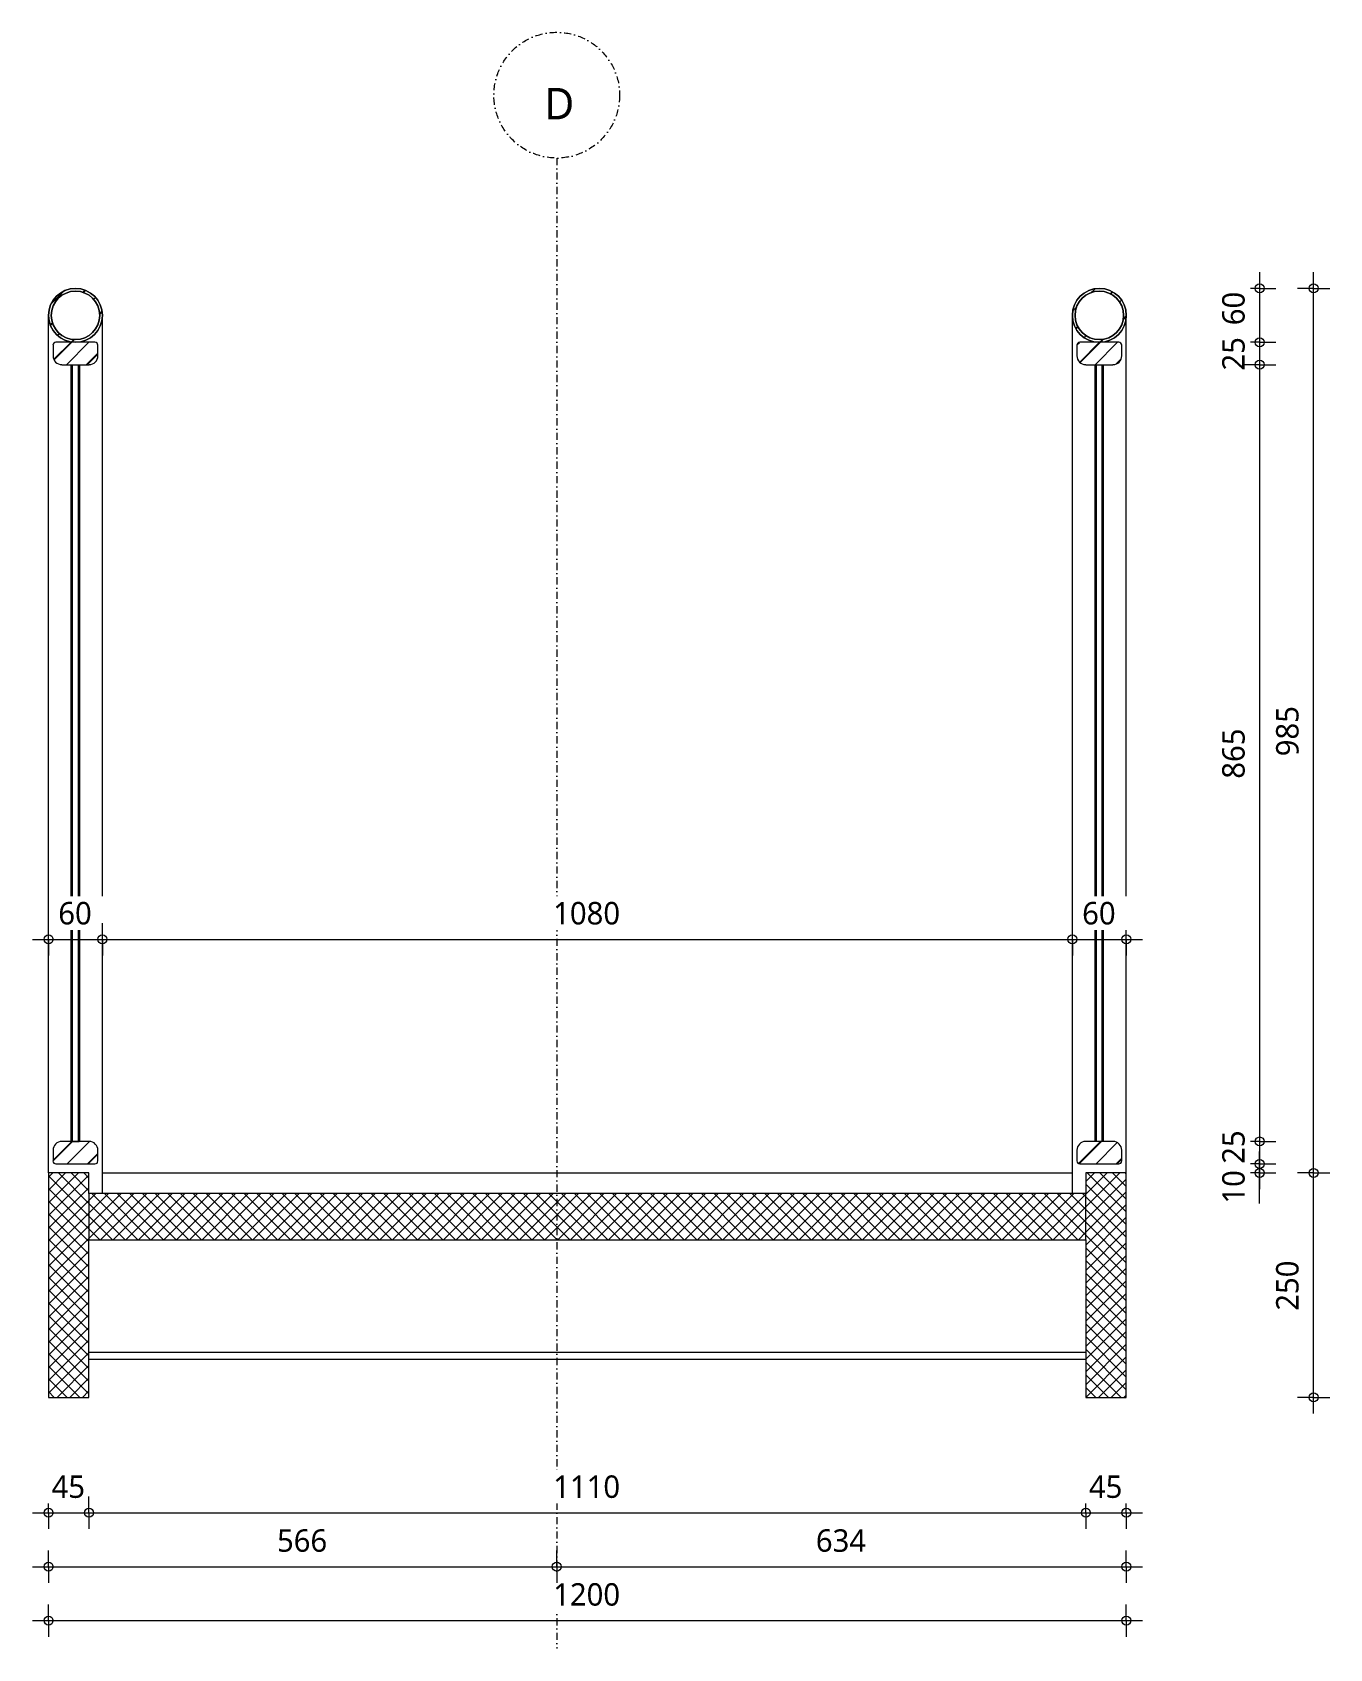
# Model space of a CAD drawing. Header units: millimetres. Extents: x 1789 to 13769, y 2055 to 27197.
# Drawn here: x 11761 to 13206, y 4198 to 5998 of the extents above; entities that cross this region are included whole.
import ezdxf

# ---------------------------------------------------------------- set-up
doc = ezdxf.new("R2010")
doc.units = ezdxf.units.MM
doc.linetypes.add('MV_stramien', pattern=[16, 8, -4, 0, -4])
for name, color, linetype, lineweight in [('A-ANNO-DIMS', 211, 'Continuous', 13), ('A-ANNO-DIMS-10', 211, 'Continuous', 13), ('A-DETL', 90, 'Continuous', 13), ('A-DETL-GENF', 92, 'Continuous', 18), ('G-ANNO-TEXT', 231, 'Continuous', 13)]:
    doc.layers.add(name, color=color, linetype=linetype, lineweight=lineweight)
doc.styles.add('Segoe UI_2', font='segoeui.ttf', dxfattribs={"height": 25})
doc.styles.add('Segoe UI_7', font='segoeui.ttf', dxfattribs={"height": 35})
doc.dimstyles.new('2_5_mm_2', dxfattribs={"dimscale": 304.8, "dimtxt": 26.184099, "dimasz": 0.032808, "dimexe": 0.059055, "dimexo": 0.0625, "dimgap": 0.029528, "dimtad": 1, "dimdec": 0, "dimzin": 0, "dimdsep": 46, "dimtxsty": 'Segoe UI_2', "dimblk1": 'DOTBLANK', "dimblk2": 'DOTBLANK', "dimsah": 1, "dimcen": 0.09, "dimdle": 0.059055, "dimazin": 0, "dimtfac": 1, "dimtdec": 4, "dimtix": 1, "dimtmove": 1, "dimatfit": 3, "dimfxl": 0.059055, "dimfxlon": 1, "dimtvp": 1, "dimtfill": 1, "dimtolj": 1, "dimtzin": 0, "dimarcsym": 2})
doc.dimstyles.new('2_5_mm_3', dxfattribs={"dimscale": 304.8, "dimtxt": 26.184099, "dimasz": 0.032808, "dimexe": 0.059055, "dimexo": 0.0625, "dimgap": 0.029528, "dimtad": 1, "dimdec": 0, "dimzin": 0, "dimdsep": 46, "dimtxsty": 'Segoe UI_2', "dimblk1": 'DOTBLANK', "dimblk2": 'DOTBLANK', "dimsah": 1, "dimcen": 0.09, "dimdle": 0.059055, "dimazin": 0, "dimtfac": 1, "dimtdec": 4, "dimtix": 1, "dimtmove": 2, "dimatfit": 3, "dimfxl": 0.059055, "dimfxlon": 1, "dimtvp": 1, "dimtfill": 1, "dimtolj": 1, "dimtzin": 0, "dimarcsym": 2})
doc.dimstyles.new('2_5_mm_4', dxfattribs={"dimscale": 304.8, "dimtxt": 26.184099, "dimasz": 0.032808, "dimexe": 0.059055, "dimexo": 0.0625, "dimgap": 0.029528, "dimtad": 1, "dimdec": 0, "dimzin": 0, "dimdsep": 46, "dimtxsty": 'Segoe UI_2', "dimblk1": 'DOTBLANK', "dimblk2": 'DOTBLANK', "dimsah": 1, "dimcen": 0.09, "dimdle": 0.059055, "dimazin": 0, "dimtfac": 1, "dimtdec": 4, "dimtix": 1, "dimtmove": 0, "dimatfit": 3, "dimfxl": 0.059055, "dimfxlon": 1, "dimtvp": 1, "dimtfill": 1, "dimtolj": 1, "dimtzin": 0, "dimarcsym": 2})
pattern_1 = [(45, (0, 0), (-21.213203, 21.213203), []), (45, (1, 0), (-21.213203, 21.213203), []), (45, (20, 0), (-21.213203, 21.213203), [])]
pattern_2 = [(45, (0, 0), (-7.071068, 7.071068), []), (135, (0, 0), (-7.071068, -7.071068), [])]

# ---------------------------------------------------------------- blocks, each defined once
blk = doc.blocks.new('DIMBLOCK464-Details Restauratie 1-10')
at = {"layer": 'A-ANNO-DIMS-10'}
for p, q in [((13188, 4727.5), (13170, 4727.5)), ((13188, 4459.5), (13188, 4727.5)), ((13188, 4727.5), (13206, 4727.5)), ((13188, 4477.5), (13170, 4477.5)), ((13188, 4477.5), (13206, 4477.5))]:
    blk.add_line(p, q, dxfattribs=at)
for centre in [(13188, 4727.5), (13188, 4477.5)]:
    blk.add_circle(centre, 5, dxfattribs=at)
at = {"layer": 'A-ANNO-DIMS-10', "color": 0, "insert": (13146.3, 4574), "char_height": 25, "width": 68.555, "attachment_point": 1, "rotation": 90, "line_spacing_factor": 1.142579, "style": 'Segoe UI_2', "bg_fill": 3, "box_fill_scale": 1.25, "bg_fill_color": 9, "bg_fill_true_color": 13158600, "bg_fill_transparency": 0}
blk.add_mtext('250', dxfattribs=at)
blk = doc.blocks.new('_DotBlank')
at = {"color": 0, "linetype": 'ByBlock', "lineweight": -2}
blk.add_line((-0.5, 0), (-1, 0), dxfattribs=at)
blk.add_circle((0, 0), 0.5, dxfattribs=at)
blk = doc.blocks.new('DIMBLOCK465-Details Restauratie 1-10')
at = {"layer": 'A-ANNO-DIMS-10'}
for p, q in [((13188, 4727.5), (13188, 5730.5)), ((13188, 5712.5), (13170, 5712.5)), ((13188, 5712.5), (13206, 5712.5)), ((13188, 4727.5), (13170, 4727.5)), ((13188, 4727.5), (13206, 4727.5))]:
    blk.add_line(p, q, dxfattribs=at)
for centre in [(13188, 5712.5), (13188, 4727.5)]:
    blk.add_circle(centre, 5, dxfattribs=at)
at = {"layer": 'A-ANNO-DIMS-10', "color": 0, "insert": (13146.3, 5191.5), "char_height": 25, "width": 68.555, "attachment_point": 1, "rotation": 90, "line_spacing_factor": 1.142579, "style": 'Segoe UI_2', "bg_fill": 3, "box_fill_scale": 1.25, "bg_fill_color": 9, "bg_fill_true_color": 13158600, "bg_fill_transparency": 0}
blk.add_mtext('985', dxfattribs=at)
blk = doc.blocks.new('DIMBLOCK466-Details Restauratie 1-10')
at = {"layer": 'A-ANNO-DIMS-10'}
for p, q in [((11779.5, 4349), (11779.5, 4367)), ((11824.5, 4349), (11824.5, 4367)), ((11761.5, 4349), (11824.5, 4349)), ((11779.5, 4349), (11779.5, 4331)), ((11824.5, 4349), (11824.5, 4331))]:
    blk.add_line(p, q, dxfattribs=at)
for centre in [(11779.5, 4349), (11824.5, 4349)]:
    blk.add_circle(centre, 5, dxfattribs=at)
at = {"layer": 'A-ANNO-DIMS-10', "color": 0, "insert": (11782.9, 4390.6), "char_height": 25, "width": 45.703, "attachment_point": 1, "line_spacing_factor": 1.142579, "style": 'Segoe UI_2', "bg_fill": 3, "box_fill_scale": 1.25, "bg_fill_color": 9, "bg_fill_true_color": 13158600, "bg_fill_transparency": 0}
blk.add_mtext('45', dxfattribs=at)
blk = doc.blocks.new('DIMBLOCK467-Details Restauratie 1-10')
at = {"layer": 'A-ANNO-DIMS-10'}
for p, q in [((11824.5, 4349), (11824.5, 4367)), ((12934.5, 4349), (12934.5, 4367)), ((11824.5, 4349), (12934.5, 4349)), ((11824.5, 4349), (11824.5, 4331)), ((12934.5, 4349), (12934.5, 4331))]:
    blk.add_line(p, q, dxfattribs=at)
for centre in [(11824.5, 4349), (12934.5, 4349)]:
    blk.add_circle(centre, 5, dxfattribs=at)
at = {"layer": 'A-ANNO-DIMS-10', "color": 0, "insert": (12341.4, 4390.6), "char_height": 25, "width": 91.406, "attachment_point": 1, "line_spacing_factor": 1.142579, "style": 'Segoe UI_2', "bg_fill": 3, "box_fill_scale": 1.25, "bg_fill_color": 9, "bg_fill_true_color": 13158600, "bg_fill_transparency": 0}
blk.add_mtext('1110', dxfattribs=at)
blk = doc.blocks.new('DIMBLOCK468-Details Restauratie 1-10')
at = {"layer": 'A-ANNO-DIMS-10'}
for p, q in [((12934.5, 4349), (12934.5, 4367)), ((12979.5, 4349), (12979.5, 4367)), ((12934.5, 4349), (12997.5, 4349)), ((12934.5, 4349), (12934.5, 4331)), ((12979.5, 4349), (12979.5, 4331))]:
    blk.add_line(p, q, dxfattribs=at)
for centre in [(12934.5, 4349), (12979.5, 4349)]:
    blk.add_circle(centre, 5, dxfattribs=at)
at = {"layer": 'A-ANNO-DIMS-10', "color": 0, "insert": (12937.9, 4390.6), "char_height": 25, "width": 45.703, "attachment_point": 1, "line_spacing_factor": 1.142579, "style": 'Segoe UI_2', "bg_fill": 3, "box_fill_scale": 1.25, "bg_fill_color": 9, "bg_fill_true_color": 13158600, "bg_fill_transparency": 0}
blk.add_mtext('45', dxfattribs=at)
blk = doc.blocks.new('DIMBLOCK469-Details Restauratie 1-10')
at = {"layer": 'A-ANNO-DIMS-10'}
for p, q in [((11779.5, 4229), (11779.5, 4247)), ((12979.5, 4229), (12979.5, 4247)), ((11761.5, 4229), (12997.5, 4229)), ((11779.5, 4229), (11779.5, 4211)), ((12979.5, 4229), (12979.5, 4211))]:
    blk.add_line(p, q, dxfattribs=at)
for centre in [(11779.5, 4229), (12979.5, 4229)]:
    blk.add_circle(centre, 5, dxfattribs=at)
at = {"layer": 'A-ANNO-DIMS-10', "color": 0, "insert": (12341.4, 4270.6), "char_height": 25, "width": 91.406, "attachment_point": 1, "line_spacing_factor": 1.142579, "style": 'Segoe UI_2', "bg_fill": 3, "box_fill_scale": 1.25, "bg_fill_color": 9, "bg_fill_true_color": 13158600, "bg_fill_transparency": 0}
blk.add_mtext('1200', dxfattribs=at)
blk = doc.blocks.new('DIMBLOCK470-Details Restauratie 1-10')
at = {"layer": 'A-ANNO-DIMS-10'}
for p, q in [((11779.5, 4289), (11779.5, 4307)), ((12345.4, 4289), (12345.4, 4307)), ((11761.5, 4289), (12345.4, 4289)), ((11779.5, 4289), (11779.5, 4271)), ((12345.4, 4289), (12345.4, 4271))]:
    blk.add_line(p, q, dxfattribs=at)
for centre in [(11779.5, 4289), (12345.4, 4289)]:
    blk.add_circle(centre, 5, dxfattribs=at)
at = {"layer": 'A-ANNO-DIMS-10', "color": 0, "insert": (12033.9, 4330.6), "char_height": 25, "width": 68.555, "attachment_point": 1, "line_spacing_factor": 1.142579, "style": 'Segoe UI_2', "bg_fill": 3, "box_fill_scale": 1.25, "bg_fill_color": 9, "bg_fill_true_color": 13158600, "bg_fill_transparency": 0}
blk.add_mtext('566', dxfattribs=at)
blk = doc.blocks.new('DIMBLOCK471-Details Restauratie 1-10')
at = {"layer": 'A-ANNO-DIMS-10'}
for p, q in [((12345.4, 4289), (12345.4, 4307)), ((12979.5, 4289), (12979.5, 4307)), ((12345.4, 4289), (12997.5, 4289)), ((12345.4, 4289), (12345.4, 4271)), ((12979.5, 4289), (12979.5, 4271))]:
    blk.add_line(p, q, dxfattribs=at)
for centre in [(12345.4, 4289), (12979.5, 4289)]:
    blk.add_circle(centre, 5, dxfattribs=at)
at = {"layer": 'A-ANNO-DIMS-10', "color": 0, "insert": (12633.9, 4330.6), "char_height": 25, "width": 68.555, "attachment_point": 1, "line_spacing_factor": 1.142579, "style": 'Segoe UI_2', "bg_fill": 3, "box_fill_scale": 1.25, "bg_fill_color": 9, "bg_fill_true_color": 13158600, "bg_fill_transparency": 0}
blk.add_mtext('634', dxfattribs=at)
blk = doc.blocks.new('DIMBLOCK472-Details Restauratie 1-10')
at = {"layer": 'A-ANNO-DIMS-10'}
for p, q in [((11779.5, 4987.6), (11779.5, 5005.6)), ((11839.5, 4987.6), (11839.5, 5005.6)), ((11761.5, 4987.6), (11839.5, 4987.6)), ((11779.5, 4987.6), (11779.5, 4969.6)), ((11839.5, 4987.6), (11839.5, 4969.6))]:
    blk.add_line(p, q, dxfattribs=at)
for centre in [(11779.5, 4987.6), (11839.5, 4987.6)]:
    blk.add_circle(centre, 5, dxfattribs=at)
at = {"layer": 'A-ANNO-DIMS-10', "color": 0, "insert": (11790.4, 5029.2), "char_height": 25, "width": 45.703, "attachment_point": 1, "line_spacing_factor": 1.142579, "style": 'Segoe UI_2', "bg_fill": 3, "box_fill_scale": 1.25, "bg_fill_color": 9, "bg_fill_true_color": 13158600, "bg_fill_transparency": 0}
blk.add_mtext('60', dxfattribs=at)
blk = doc.blocks.new('DIMBLOCK473-Details Restauratie 1-10')
at = {"layer": 'A-ANNO-DIMS-10'}
for p, q in [((11839.5, 4987.6), (11839.5, 5005.6)), ((12919.5, 4987.6), (12919.5, 5005.6)), ((11839.5, 4987.6), (12919.5, 4987.6)), ((11839.5, 4987.6), (11839.5, 4969.6)), ((12919.5, 4987.6), (12919.5, 4969.6))]:
    blk.add_line(p, q, dxfattribs=at)
for centre in [(11839.5, 4987.6), (12919.5, 4987.6)]:
    blk.add_circle(centre, 5, dxfattribs=at)
at = {"layer": 'A-ANNO-DIMS-10', "color": 0, "insert": (12341.4, 5029.2), "char_height": 25, "width": 91.406, "attachment_point": 1, "line_spacing_factor": 1.142579, "style": 'Segoe UI_2', "bg_fill": 3, "box_fill_scale": 1.25, "bg_fill_color": 9, "bg_fill_true_color": 13158600, "bg_fill_transparency": 0}
blk.add_mtext('1080', dxfattribs=at)
blk = doc.blocks.new('DIMBLOCK474-Details Restauratie 1-10')
at = {"layer": 'A-ANNO-DIMS-10'}
for p, q in [((12919.5, 4987.6), (12919.5, 5005.6)), ((12979.5, 4987.6), (12979.5, 5005.6)), ((12919.5, 4987.6), (12997.5, 4987.6)), ((12919.5, 4987.6), (12919.5, 4969.6)), ((12979.5, 4987.6), (12979.5, 4969.6))]:
    blk.add_line(p, q, dxfattribs=at)
for centre in [(12919.5, 4987.6), (12979.5, 4987.6)]:
    blk.add_circle(centre, 5, dxfattribs=at)
at = {"layer": 'A-ANNO-DIMS-10', "color": 0, "insert": (12930.4, 5029.2), "char_height": 25, "width": 45.703, "attachment_point": 1, "line_spacing_factor": 1.142579, "style": 'Segoe UI_2', "bg_fill": 3, "box_fill_scale": 1.25, "bg_fill_color": 9, "bg_fill_true_color": 13158600, "bg_fill_transparency": 0}
blk.add_mtext('60', dxfattribs=at)
blk = doc.blocks.new('DIMBLOCK475-Details Restauratie 1-10')
at = {"layer": 'A-ANNO-DIMS-10'}
for p, q in [((13128, 5730.5), (13128, 5652.5)), ((13128, 5712.5), (13110, 5712.5)), ((13128, 5712.5), (13146, 5712.5)), ((13128, 5652.5), (13110, 5652.5)), ((13128, 5652.5), (13146, 5652.5))]:
    blk.add_line(p, q, dxfattribs=at)
for centre in [(13128, 5712.5), (13128, 5652.5)]:
    blk.add_circle(centre, 5, dxfattribs=at)
at = {"layer": 'A-ANNO-DIMS-10', "color": 0, "insert": (13086.3, 5671.5), "char_height": 25, "width": 45.703, "attachment_point": 1, "rotation": 90, "line_spacing_factor": 1.142579, "style": 'Segoe UI_2', "bg_fill": 3, "box_fill_scale": 1.25, "bg_fill_color": 9, "bg_fill_true_color": 13158600, "bg_fill_transparency": 0}
blk.add_mtext('60', dxfattribs=at)
blk = doc.blocks.new('DIMBLOCK476-Details Restauratie 1-10')
at = {"layer": 'A-ANNO-DIMS-10'}
for p, q in [((13128, 5652.5), (13110, 5652.5)), ((13128, 5652.5), (13128, 5627.5)), ((13128, 5652.5), (13146, 5652.5)), ((13128, 5627.5), (13110, 5627.5)), ((13128, 5627.5), (13146, 5627.5))]:
    blk.add_line(p, q, dxfattribs=at)
for centre in [(13128, 5652.5), (13128, 5627.5)]:
    blk.add_circle(centre, 5, dxfattribs=at)
at = {"layer": 'A-ANNO-DIMS-10', "color": 0, "insert": (13086.3, 5621), "char_height": 25, "width": 45.703, "attachment_point": 1, "rotation": 90, "line_spacing_factor": 1.142579, "style": 'Segoe UI_2', "bg_fill": 3, "box_fill_scale": 1.25, "bg_fill_color": 9, "bg_fill_true_color": 13158600, "bg_fill_transparency": 0}
blk.add_mtext('25', dxfattribs=at)
blk = doc.blocks.new('DIMBLOCK477-Details Restauratie 1-10')
at = {"layer": 'A-ANNO-DIMS-10'}
for p, q in [((13128, 5627.5), (13110, 5627.5)), ((13128, 5627.5), (13128, 4762.5)), ((13128, 5627.5), (13146, 5627.5)), ((13128, 4762.5), (13110, 4762.5)), ((13128, 4762.5), (13146, 4762.5))]:
    blk.add_line(p, q, dxfattribs=at)
for centre in [(13128, 5627.5), (13128, 4762.5)]:
    blk.add_circle(centre, 5, dxfattribs=at)
at = {"layer": 'A-ANNO-DIMS-10', "color": 0, "insert": (13086.3, 5166.5), "char_height": 25, "width": 68.555, "attachment_point": 1, "rotation": 90, "line_spacing_factor": 1.142579, "style": 'Segoe UI_2', "bg_fill": 3, "box_fill_scale": 1.25, "bg_fill_color": 9, "bg_fill_true_color": 13158600, "bg_fill_transparency": 0}
blk.add_mtext('865', dxfattribs=at)
blk = doc.blocks.new('DIMBLOCK478-Details Restauratie 1-10')
at = {"layer": 'A-ANNO-DIMS-10'}
for p, q in [((13128, 4762.5), (13110, 4762.5)), ((13128, 4762.5), (13128, 4737.5)), ((13128, 4762.5), (13146, 4762.5)), ((13128, 4737.5), (13110, 4737.5)), ((13128, 4737.5), (13146, 4737.5))]:
    blk.add_line(p, q, dxfattribs=at)
for centre in [(13128, 4762.5), (13128, 4737.5)]:
    blk.add_circle(centre, 5, dxfattribs=at)
at = {"layer": 'A-ANNO-DIMS-10', "color": 0, "insert": (13086.3, 4737.6), "char_height": 25, "width": 45.703, "attachment_point": 1, "rotation": 90, "line_spacing_factor": 1.142579, "style": 'Segoe UI_2', "bg_fill": 3, "box_fill_scale": 1.25, "bg_fill_color": 9, "bg_fill_true_color": 13158600, "bg_fill_transparency": 0}
blk.add_mtext('25', dxfattribs=at)
blk = doc.blocks.new('DIMBLOCK479-Details Restauratie 1-10')
at = {"layer": 'A-ANNO-DIMS-10'}
for p, q in [((13128, 4737.5), (13110, 4737.5)), ((13128, 4751.4), (13128, 4732.5)), ((13128, 4693.3), (13128, 4751.4)), ((13128, 4737.5), (13128, 4709.5)), ((13128, 4737.5), (13146, 4737.5)), ((13128, 4727.5), (13110, 4727.5)), ((13128, 4727.5), (13146, 4727.5))]:
    blk.add_line(p, q, dxfattribs=at)
for centre in [(13128, 4737.5), (13128, 4727.5)]:
    blk.add_circle(centre, 5, dxfattribs=at)
at = {"layer": 'A-ANNO-DIMS-10', "color": 0, "insert": (13086.3, 4693.3), "char_height": 25, "width": 45.703, "attachment_point": 1, "rotation": 90, "line_spacing_factor": 1.142579, "style": 'Segoe UI_2', "bg_fill": 3, "box_fill_scale": 1.25, "bg_fill_color": 9, "bg_fill_true_color": 13158600, "bg_fill_transparency": 0}
blk.add_mtext('10', dxfattribs=at)

msp = doc.modelspace()

# ---------------------------------------------------------------- hatches: boundary and pattern name
at = {"layer": 'A-DETL-GENF', "lineweight": 13}
h = msp.add_hatch(dxfattribs=at)
h.set_pattern_fill('FP_117', color=253, style=0, pattern_type=2)
h.set_pattern_definition(pattern_1)
h.paths.add_polyline_path([(11809.5, 5652.5), (11817.2, 5653.6), (11824.5, 5656.6), (11830.7, 5661.3), (11835.5, 5667.5), (11838.5, 5674.8), (11839.5, 5682.7), (11838.5, 5690.3), (11835.5, 5697.5), (11830.7, 5703.7), (11824.5, 5708.5), (11817.2, 5711.5), (11809.5, 5712.5), (11801.7, 5711.5), (11794.5, 5708.5), (11788.3, 5703.7), (11783.5, 5697.5), (11780.5, 5690.3), (11779.5, 5682.5), (11780.5, 5674.8), (11783.5, 5667.5), (11788.3, 5661.3), (11794.5, 5656.6), (11801.7, 5653.6)])
h.paths.add_polyline_path([(11809.5, 5655.5), (11802.5, 5656.5), (11796, 5659.1), (11790.4, 5663.4), (11786.1, 5669), (11783.4, 5675.5), (11782.5, 5682.7), (11783.4, 5689.5), (11786.1, 5696), (11790.4, 5701.6), (11796, 5705.9), (11802.5, 5708.6), (11809.5, 5709.5), (11816.5, 5708.6), (11823, 5705.9), (11828.6, 5701.6), (11832.9, 5696), (11835.6, 5689.5), (11836.5, 5682.5), (11835.6, 5675.5), (11832.9, 5669), (11828.6, 5663.4), (11823, 5659.1), (11816.5, 5656.5)])
h = msp.add_hatch(dxfattribs=at)
h.set_pattern_fill('FP_117', color=253, style=0, pattern_type=2)
h.set_pattern_definition(pattern_1)
h.paths.add_polyline_path([(12949.5, 5652.5), (12957.2, 5653.6), (12964.5, 5656.6), (12970.7, 5661.3), (12975.5, 5667.5), (12978.5, 5674.8), (12979.5, 5682.7), (12978.5, 5690.3), (12975.5, 5697.5), (12970.7, 5703.7), (12964.5, 5708.5), (12957.2, 5711.5), (12949.5, 5712.5), (12941.7, 5711.5), (12934.5, 5708.5), (12928.3, 5703.7), (12923.5, 5697.5), (12920.5, 5690.3), (12919.5, 5682.5), (12920.5, 5674.8), (12923.5, 5667.5), (12928.3, 5661.3), (12934.5, 5656.6), (12941.7, 5653.6)])
h.paths.add_polyline_path([(12949.5, 5655.5), (12942.5, 5656.5), (12936, 5659.1), (12930.4, 5663.4), (12926.1, 5669), (12923.4, 5675.5), (12922.5, 5682.5), (12923.4, 5689.5), (12926.1, 5696), (12930.4, 5701.6), (12936, 5705.9), (12942.5, 5708.6), (12949.5, 5709.5), (12956.5, 5708.6), (12963, 5705.9), (12968.6, 5701.6), (12972.9, 5696), (12975.6, 5689.5), (12976.5, 5682.5), (12975.6, 5675.5), (12972.9, 5669), (12968.6, 5663.4), (12963, 5659.1), (12956.5, 5656.5)])
h = msp.add_hatch(dxfattribs=at)
h.set_pattern_fill('FP_117', color=253, style=0, pattern_type=2)
h.set_pattern_definition(pattern_1)
h.paths.add_polyline_path([(11787.7, 4737.5), (11832.1, 4737.6), (11832.9, 4738), (11833.5, 4738.5), (11834, 4739.2), (11834.4, 4739.9), (11834.5, 4740.8), (11834.5, 4752.7), (11834.1, 4755.2), (11833.2, 4757.6), (11831.6, 4759.6), (11829.6, 4761.2), (11827.2, 4762.1), (11824.7, 4762.5), (11794.3, 4762.5), (11791.7, 4762.1), (11789.4, 4761.2), (11787.4, 4759.6), (11785.8, 4757.6), (11784.8, 4755.2), (11784.5, 4752.7), (11784.6, 4739.9), (11784.9, 4739.2), (11785.4, 4738.5), (11786.1, 4738), (11786.9, 4737.6)])
h.paths.add_polyline_path([(11794.3, 5627.5), (11824.7, 5627.6), (11827.2, 5627.9), (11829.6, 5628.9), (11831.6, 5630.5), (11833.2, 5632.5), (11834.1, 5634.9), (11834.5, 5637.4), (11834.4, 5650.1), (11834, 5650.9), (11833.5, 5651.6), (11832.9, 5652.1), (11832.1, 5652.4), (11831.2, 5652.5), (11786.9, 5652.4), (11786.1, 5652.1), (11785.4, 5651.6), (11784.9, 5650.9), (11784.6, 5650.1), (11784.5, 5649.3), (11784.5, 5637.4), (11784.8, 5634.9), (11785.8, 5632.5), (11787.4, 5630.5), (11789.4, 5628.9), (11791.7, 5627.9)])
h = msp.add_hatch(dxfattribs=at)
h.set_pattern_fill('FP_117', color=253, style=0, pattern_type=2)
h.set_pattern_definition(pattern_1)
h.paths.add_polyline_path([(12927.7, 4737.5), (12972.1, 4737.6), (12972.9, 4738), (12973.5, 4738.5), (12974, 4739.2), (12974.4, 4739.9), (12974.5, 4740.8), (12974.5, 4752.7), (12974.1, 4755.2), (12973.2, 4757.6), (12971.6, 4759.6), (12969.6, 4761.2), (12967.2, 4762.1), (12964.7, 4762.5), (12934.3, 4762.5), (12931.7, 4762.1), (12929.4, 4761.2), (12927.4, 4759.6), (12925.8, 4757.6), (12924.8, 4755.2), (12924.5, 4752.7), (12924.6, 4739.9), (12924.9, 4739.2), (12925.4, 4738.5), (12926.1, 4738), (12926.9, 4737.6)])
h.paths.add_polyline_path([(12934.3, 5627.5), (12964.7, 5627.6), (12967.2, 5627.9), (12969.6, 5628.9), (12971.6, 5630.5), (12973.2, 5632.5), (12974.1, 5634.9), (12974.5, 5637.4), (12974.4, 5650.1), (12974, 5650.9), (12973.5, 5651.6), (12972.9, 5652.1), (12972.1, 5652.4), (12971.2, 5652.5), (12926.9, 5652.4), (12926.1, 5652.1), (12925.4, 5651.6), (12924.9, 5650.9), (12924.6, 5650.1), (12924.5, 5649.3), (12924.5, 5637.4), (12924.8, 5634.9), (12925.8, 5632.5), (12927.4, 5630.5), (12929.4, 5628.9), (12931.7, 5627.9)])
h = msp.add_hatch(dxfattribs=at)
h.set_pattern_fill('FP_21', color=250, style=0, pattern_type=2)
h.set_pattern_definition(pattern_2)
h.paths.add_polyline_path([(11779.5, 4477.5), (11824.5, 4477.5), (11824.5, 4727.5), (11779.5, 4727.5), (11779.5, 4653.1)])
h.paths.add_polyline_path([(12979.5, 4477.5), (12979.5, 4727.5), (12934.5, 4727.5), (12934.5, 4477.5)])
h = msp.add_hatch(dxfattribs=at)
h.set_pattern_fill('FP_21', color=250, style=0, pattern_type=2)
h.set_pattern_definition(pattern_2)
h.paths.add_polyline_path([(11824.5, 4653.1), (12934.5, 4653.1), (12934.5, 4704.6), (11824.5, 4704.6)])

# ---------------------------------------------------------------- linework, layer by layer
at = {"layer": 'A-DETL', "linetype": 'MV_stramien', "lineweight": 18}
msp.add_line((12345.4, 5857.7), (12345.4, 4197.7), dxfattribs=at)
at = {"layer": 'A-DETL', "lineweight": 18}
for p, q in [((11779.5, 4727.5), (11779.5, 5682.5)), ((11839.5, 4704.6), (11839.5, 5682.5)), ((12919.5, 4704.6), (12919.5, 5682.5)), ((12979.5, 4727.5), (12979.5, 5682.5)), ((11831.2, 5652.5), (11787.7, 5652.5)), ((12971.2, 5652.5), (12927.7, 5652.5)), ((11784.5, 5649.3), (11784.5, 5637.4)), ((11834.5, 5637.4), (11834.5, 5649.3)), ((12924.5, 5649.3), (12924.5, 5637.4)), ((12974.5, 5637.4), (12974.5, 5649.3)), ((11794.3, 5627.5), (11824.7, 5627.5)), ((12934.3, 5627.5), (12964.7, 5627.5)), ((11784.5, 4752.7), (11784.5, 4740.8)), ((11824.7, 4762.5), (11794.3, 4762.5)), ((11805.5, 4762.5), (11813.5, 4762.5)), ((11834.5, 4740.8), (11834.5, 4752.7)), ((12924.5, 4752.7), (12924.5, 4740.8)), ((12964.7, 4762.5), (12934.3, 4762.5)), ((12953.5, 4762.5), (12945.5, 4762.5)), ((12974.5, 4740.8), (12974.5, 4752.7)), ((11787.7, 4737.5), (11831.2, 4737.5)), ((12927.7, 4737.5), (12971.2, 4737.5)), ((11824.5, 4727.5), (11779.5, 4727.5)), ((11779.5, 4727.5), (11779.5, 4477.5)), ((11824.5, 4704.6), (11824.5, 4727.5)), ((11839.5, 4727.7), (12919.5, 4727.7)), ((12979.5, 4727.5), (12934.5, 4727.5)), ((12934.5, 4727.5), (12934.5, 4704.6)), ((12979.5, 4477.5), (12979.5, 4727.5)), ((12934.5, 4704.6), (11824.5, 4704.6)), ((11824.5, 4704.6), (11824.5, 4653.1)), ((12934.5, 4653.1), (12934.5, 4704.6)), ((11824.5, 4477.5), (11824.5, 4653.1)), ((11824.5, 4653.1), (12934.5, 4653.1)), ((12934.5, 4653.1), (12934.5, 4477.5)), ((12934.5, 4527.5), (11824.5, 4527.5)), ((11824.5, 4520), (12934.5, 4520)), ((11779.5, 4477.5), (11824.5, 4477.5)), ((12934.5, 4477.5), (12979.5, 4477.5))]:
    msp.add_line(p, q, dxfattribs=at)
at = {"layer": 'A-DETL', "lineweight": 35}
for p, q in [((11805.5, 4762.5), (11805.5, 5627.5)), ((11813.5, 4762.5), (11813.5, 5627.5)), ((12945.5, 4762.5), (12945.5, 5627.5)), ((12953.5, 4762.5), (12953.5, 5627.5))]:
    msp.add_line(p, q, dxfattribs=at)
at = {"layer": 'A-DETL', "linetype": 'MV_stramien', "lineweight": 18}
msp.add_circle((12345.4, 5927.7), 70, dxfattribs=at)
at = {"layer": 'A-DETL', "lineweight": 18}
for centre, radius in [((11809.5, 5682.5), 30), ((11809.5, 5682.5), 27), ((12949.5, 5682.5), 30), ((12949.5, 5682.5), 27)]:
    msp.add_circle(centre, radius, dxfattribs=at)
for centre, radius, start, end in [((11809.5, 5682.5), 30, 0, 180), ((11809.5, 5682.5), 27, 0, 180), ((12949.5, 5682.5), 30, 90, 270), ((12949.5, 5682.5), 27, 90, 270), ((12949.5, 5682.5), 30, 270, 90), ((12949.5, 5682.5), 27, 270, 90), ((11809.5, 5682.5), 30, 180, 0), ((11809.5, 5682.5), 27, 180, 0), ((11787.7, 5649.3), 3.24, 90, 180), ((11831.2, 5649.3), 3.24, 0, 90), ((12927.7, 5649.3), 3.24, 90, 180), ((12971.2, 5649.3), 3.24, 0, 90), ((11794.3, 5637.4), 9.79, 180, 270), ((11824.7, 5637.4), 9.79, 270, 0), ((12934.3, 5637.4), 9.79, 180, 270), ((12964.7, 5637.4), 9.79, 270, 0), ((11794.3, 4752.7), 9.79, 90, 180), ((11824.7, 4752.7), 9.79, 0, 90), ((12934.3, 4752.7), 9.79, 90, 180), ((12964.7, 4752.7), 9.79, 0, 90), ((11787.7, 4740.8), 3.24, 180, 270), ((11831.2, 4740.8), 3.24, 270, 360), ((12927.7, 4740.8), 3.24, 180, 270), ((12971.2, 4740.8), 3.24, 270, 360)]:
    msp.add_arc(centre, radius, start, end, dxfattribs=at)

# ---------------------------------------------------------------- texts
at = {"layer": 'G-ANNO-TEXT', "color": 7, "insert": (12331.6, 5935.7), "char_height": 35, "width": 42.489, "attachment_point": 1, "style": 'Segoe UI_7'}
msp.add_mtext('D', dxfattribs=at)

# ---------------------------------------------------------------- dimensions: what is measured, and where the dimension line sits
at = {"layer": 'A-ANNO-DIMS'}
dim = msp.add_linear_dim(base=(13188, 4727.5), p1=(13170, 4477.5), p2=(13170, 4727.5), angle=90, dimstyle='2_5_mm_4', override={"dimpost": '<>', "dimfxl": 250}, dxfattribs=at)
dim.commit()
dim.dimension.update_dxf_attribs({"geometry": 'DIMBLOCK464-Details Restauratie 1-10', "text_midpoint": (13166, 4602.5)})
dim = msp.add_linear_dim(base=(11824.5, 4349), p1=(11779.5, 4367), p2=(11824.5, 4367), dimstyle='2_5_mm_4', override={"dimpost": '<>', "dimfxl": 45}, dxfattribs=at)
dim.commit()
dim.dimension.update_dxf_attribs({"geometry": 'DIMBLOCK466-Details Restauratie 1-10', "text_midpoint": (11802, 4370.7)})

# ---------------------------------------------------------------- next in the draw order: dimensions: what is measured, and where the dimension line sits
dim = msp.add_linear_dim(base=(13188, 5712.5), p1=(13170, 4727.5), p2=(13170, 5712.5), angle=90, dimstyle='2_5_mm_4', override={"dimpost": '<>', "dimfxl": 985}, dxfattribs=at)
dim.commit()
dim.dimension.update_dxf_attribs({"geometry": 'DIMBLOCK465-Details Restauratie 1-10', "text_midpoint": (13166, 5220)})
for base, p1, p2, override, picture, middle in [((11839.5, 4987.6), (11779.5, 5005.6), (11839.5, 5005.6), {"dimpost": '<>', "dimfxl": 60}, 'DIMBLOCK472-Details Restauratie 1-10', (11809.5, 5009.5)), ((12934.5, 4349), (11824.5, 4367), (12934.5, 4367), {"dimpost": '<>', "dimfxl": 1110}, 'DIMBLOCK467-Details Restauratie 1-10', (12379.5, 4371)), ((12979.5, 4229), (11779.5, 4247), (12979.5, 4247), {"dimpost": '<>', "dimfxl": 1200}, 'DIMBLOCK469-Details Restauratie 1-10', (12379.5, 4251))]:
    dim = msp.add_linear_dim(base=base, p1=p1, p2=p2, dimstyle='2_5_mm_4', override=override, dxfattribs=at)
    dim.commit()
    dim.dimension.update_dxf_attribs({"geometry": picture, "text_midpoint": middle})

# ---------------------------------------------------------------- next in the draw order: dimensions: what is measured, and where the dimension line sits
dim = msp.add_linear_dim(base=(13128, 5652.5), p1=(13110, 5712.5), p2=(13110, 5652.5), angle=90, dimstyle='2_5_mm_3', override={"dimpost": '<>', "dimfxl": 60}, dxfattribs=at)
dim.commit()
dim.dimension.update_dxf_attribs({"geometry": 'DIMBLOCK475-Details Restauratie 1-10', "text_midpoint": (13103, 5694.3), "dimtype": 160, "text_rotation": 90})
for base, p1, p2, override, picture, middle in [((12919.5, 4987.6), (11839.5, 5005.6), (12919.5, 5005.6), {"dimpost": '<>', "dimfxl": 1080}, 'DIMBLOCK473-Details Restauratie 1-10', (12379.5, 5009.6)), ((12979.5, 4349), (12934.5, 4367), (12979.5, 4367), {"dimpost": '<>', "dimfxl": 45}, 'DIMBLOCK468-Details Restauratie 1-10', (12957, 4370.7)), ((12345.4, 4289), (11779.5, 4307), (12345.4, 4307), {"dimpost": '<>', "dimfxl": 565.913731}, 'DIMBLOCK470-Details Restauratie 1-10', (12062.4, 4310.9))]:
    dim = msp.add_linear_dim(base=base, p1=p1, p2=p2, dimstyle='2_5_mm_4', override=override, dxfattribs=at)
    dim.commit()
    dim.dimension.update_dxf_attribs({"geometry": picture, "text_midpoint": middle})

# ---------------------------------------------------------------- next in the draw order: dimensions: what is measured, and where the dimension line sits
dim = msp.add_linear_dim(base=(13128, 5627.5), p1=(13110, 5652.5), p2=(13110, 5627.5), angle=90, dimstyle='2_5_mm_4', override={"dimpost": '<>', "dimfxl": 25}, dxfattribs=at)
dim.commit()
dim.dimension.update_dxf_attribs({"geometry": 'DIMBLOCK476-Details Restauratie 1-10', "text_midpoint": (13106, 5640)})
for base, p1, p2, override, picture, middle in [((12979.5, 4987.6), (12919.5, 5005.6), (12979.5, 5005.6), {"dimpost": '<>', "dimfxl": 60}, 'DIMBLOCK474-Details Restauratie 1-10', (12949.5, 5009.5)), ((12979.5, 4289), (12345.4, 4307), (12979.5, 4307), {"dimpost": '<>', "dimfxl": 634.086269}, 'DIMBLOCK471-Details Restauratie 1-10', (12662.4, 4310.9))]:
    dim = msp.add_linear_dim(base=base, p1=p1, p2=p2, dimstyle='2_5_mm_4', override=override, dxfattribs=at)
    dim.commit()
    dim.dimension.update_dxf_attribs({"geometry": picture, "text_midpoint": middle})

# ---------------------------------------------------------------- next in the draw order: dimensions: what is measured, and where the dimension line sits
dim = msp.add_linear_dim(base=(13128, 4762.5), p1=(13110, 5627.5), p2=(13110, 4762.5), angle=90, dimstyle='2_5_mm_4', override={"dimpost": '<>', "dimfxl": 865}, dxfattribs=at)
dim.commit()
dim.dimension.update_dxf_attribs({"geometry": 'DIMBLOCK477-Details Restauratie 1-10', "text_midpoint": (13106, 5195)})

# ---------------------------------------------------------------- next in the draw order: dimensions: what is measured, and where the dimension line sits
dim = msp.add_linear_dim(base=(13128, 4737.5), p1=(13110, 4762.5), p2=(13110, 4737.5), angle=90, dimstyle='2_5_mm_3', override={"dimpost": '<>', "dimfxl": 25}, dxfattribs=at)
dim.commit()
dim.dimension.update_dxf_attribs({"geometry": 'DIMBLOCK478-Details Restauratie 1-10', "text_midpoint": (13103, 4760.4), "dimtype": 160, "text_rotation": 90})

# ---------------------------------------------------------------- next in the draw order: dimensions: what is measured, and where the dimension line sits
dim = msp.add_linear_dim(base=(13128, 4727.5), p1=(13110, 4737.5), p2=(13110, 4727.5), angle=90, dimstyle='2_5_mm_2', override={"dimpost": '<>', "dimfxl": 10}, dxfattribs=at)
dim.commit()
dim.dimension.update_dxf_attribs({"geometry": 'DIMBLOCK479-Details Restauratie 1-10', "text_midpoint": (13103, 4716.1), "dimtype": 160, "text_rotation": 90})

doc.saveas('drawing.dxf')
